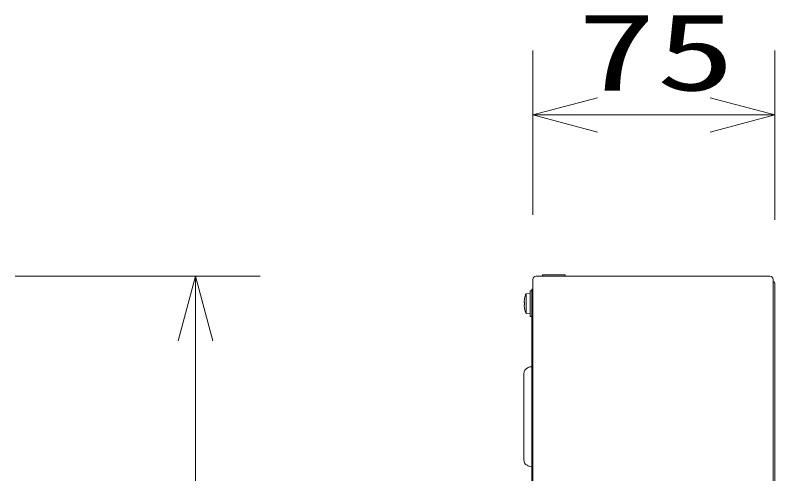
# Model space of a CAD drawing. Units: millimetres on the paper. Extents: x -401 to 401, y -280 to 280.
# Drawn here: x -315.06 to -291.52, y -156.28 to -142.05 of the extents above; entities that cross this region are included whole.
import ezdxf
from ezdxf.enums import TextEntityAlignment as Align

# ---------------------------------------------------------------- set-up
doc = ezdxf.new("R2010")
doc.units = ezdxf.units.MM
doc.layers.add('0-5_GAIKEI', color=4, linetype='Continuous', lineweight=9)
doc.layers.add('0-6_SUNPO', color=7, linetype='Continuous', lineweight=9)
doc.styles.add('ＭＳ ゴシック', font='')
doc.styles.get('ＭＳ ゴシック').set_extended_font_data('MS Gothic')

# ---------------------------------------------------------------- blocks, each defined once
blk = doc.blocks.new('_OPEN30')
at = {"layer": '0-6_SUNPO'}
blk.add_line((0, 0), (-1, 0), dxfattribs=at)
blk.add_lwpolyline([(-1, 0.2679), (0, 0), (-1, -0.2679)], dxfattribs=at)

msp = doc.modelspace()

# ---------------------------------------------------------------- linework, layer by layer
at = {"layer": '0-5_GAIKEI', "color": 7}
for p, q in [((-298.917, -150.146), (-296.267, -150.146)), ((-296.839, -150.146), (-296.839, -150.148)), ((-296.678, -150.146), (-296.678, -150.148)), ((-296.267, -150.146), (-296.267, -150.148)), ((-291.669, -150.148), (-296.267, -150.148)), ((-299.017, -176.546), (-299.017, -150.246)), ((-291.569, -150.307), (-291.569, -150.248)), ((-291.569, -150.248), (-291.569, -176.543)), ((-291.569, -150.248), (-291.569, -176.543)), ((-291.517, -176.396), (-291.517, -150.396))]:
    msp.add_line(p, q, dxfattribs=at)
at = {"layer": '0-5_GAIKEI'}
for p, q in [((-298.017, -150.101), (-298.717, -150.101)), ((-298.717, -150.146), (-298.717, -150.101)), ((-298.017, -150.146), (-298.017, -150.101)), ((-299.097, -150.596), (-299.097, -151.396)), ((-299.042, -150.596), (-299.097, -150.596)), ((-299.042, -150.546), (-299.042, -176.246)), ((-299.017, -150.546), (-299.042, -150.546)), ((-299.27, -150.836), (-299.271, -150.836)), ((-299.227, -150.692), (-299.097, -150.681)), ((-299.227, -150.692), (-299.227, -151.299)), ((-299.27, -150.957), (-299.282, -150.956)), ((-299.27, -151.034), (-299.282, -151.035)), ((-299.271, -151.156), (-299.27, -151.155)), ((-299.227, -151.299), (-299.097, -151.311)), ((-299.042, -151.396), (-299.097, -151.396)), ((-299.042, -152.956), (-299.122, -152.958)), ((-299.292, -155.856), (-299.292, -153.156)), ((-299.017, -153.546), (-299.042, -153.546)), ((-299.017, -153.746), (-299.042, -153.746)), ((-299.017, -153.946), (-299.042, -153.946)), ((-299.042, -156.056), (-299.122, -156.053))]:
    msp.add_line(p, q, dxfattribs=at)
msp.add_circle((-299.282, -150.955), 0.0006, dxfattribs=at)
at = {"layer": '0-5_GAIKEI', "color": 7}
for centre, radius, start, end in [((-298.917, -150.246), 0.1, 90, 180), ((-291.669, -150.248), 0.0999, 359.9858, 90.0142), ((-291.669, -150.248), 0.1, 0.0795, 89.9203), ((-291.617, -150.396), 0.1, 0, 61.7636)]:
    msp.add_arc(centre, radius, start, end, dxfattribs=at)
at = {"layer": '0-5_GAIKEI'}
for centre, radius, start, end in [((-298.488, -150.996), 0.798, 157.6435, 168.4373), ((-299.201, -150.945), 0.0828, 181.227, 182.9649), ((-299.203, -151.046), 0.0807, 176.9458, 178.612), ((-299.161, -151.047), 0.123, 178.7329, 180), ((-299.168, -151.047), 0.116, 178.5883, 180), ((-299.129, -151.047), 0.155, 180, 180.9003), ((-299.036, -151.045), 0.248, 181.8275, 182.7223), ((-298.92, -150.953), 0.364, 175.4573, 176.3208), ((-298.978, -150.949), 0.306, 176.3308, 177.1988), ((-299.021, -150.947), 0.262, 177.1891, 178.0259), ((-299.08, -150.945), 0.203, 178.0212, 178.9394), ((-299.125, -150.944), 0.158, 178.9392, 180), ((-299.16, -150.944), 0.123, 180, 181.264), ((-299.22, -150.946), 0.063, 182.2579, 184.2749), ((-299.233, -150.947), 0.0505, 182.9285, 185.3712), ((-299.256, -150.949), 0.0272, 185.2263, 189.2123), ((-299.246, -150.948), 0.037, 184.222, 186.9484), ((-299.264, -150.95), 0.0194, 186.8437, 190.8724), ((-299.274, -150.952), 0.0093, 188.2697, 198.6909), ((-299.28, -150.954), 0.0028, 180, 213.3143), ((-299.274, -150.952), 0.0088, 190.5814, 197.7414), ((-299.273, -151.039), 0.0098, 161.726, 172.1301), ((-299.275, -151.039), 0.008, 160.0032, 170.9326), ((-299.254, -151.042), 0.0288, 171.1324, 175.0058), ((-299.259, -151.042), 0.0244, 169.9133, 174.6478), ((-299.232, -151.044), 0.0515, 174.8609, 177.1427), ((-299.234, -151.044), 0.0493, 174.453, 177.0119), ((-299.202, -151.046), 0.0814, 177.1171, 178.7611), ((-299.082, -151.046), 0.201, 180.8952, 181.8312), ((-298.97, -151.042), 0.313, 182.715, 183.5932), ((-298.934, -151.039), 0.35, 183.5994, 184.5432), ((-298.893, -150.955), 0.391, 174.3066, 175.4719), ((-299.281, -150.955), 0.0011, 180, 270), ((-299.281, -151.036), 0.0011, 90, 180), ((-299.281, -151.036), 0.001, 90, 180), ((-298.891, -151.036), 0.393, 184.5347, 185.698), ((-298.488, -150.996), 0.798, 191.5627, 202.3565), ((-298.853, -153.495), 0.6, 116.6151, 132.9475), ((-298.897, -153.22), 0.4, 155.7995, 170.793), ((-298.897, -155.792), 0.4, 189.207, 204.2005), ((-298.853, -155.516), 0.6, 227.0525, 243.3849)]:
    msp.add_arc(centre, radius, start, end, dxfattribs=at)
for centre, major_axis, ratio, start_param, end_param in [((-298.491, -150.996), (0, 0.798), 0.996195, 1.369474, 1.471075), ((-298.491, -150.996), (0, -0.798), 0.996195, 4.511066, 4.612667), ((-298.491, -150.996), (0, -0.798), 0.996195, 4.812111, 4.913712), ((-298.491, -150.996), (0, 0.798), 0.996195, 1.670518, 1.772119), ((-298.615, -150.996), (0, -0.757), 0.866025, 4.661515, 4.763263)]:
    msp.add_ellipse(centre, major_axis=major_axis, ratio=ratio, start_param=start_param, end_param=end_param, dxfattribs=at)
at = {"layer": '0-6_SUNPO'}
for p, q in [((-299.017, -148.246), (-299.017, -143.146)), ((-291.517, -148.396), (-291.517, -143.146)), ((-297.017, -145.146), (-293.517, -145.146)), ((-315.058, -150.146), (-307.468, -150.146)), ((-309.468, -152.146), (-309.468, -174.646))]:
    msp.add_line(p, q, dxfattribs=at)

# ---------------------------------------------------------------- block references
at = {"layer": '0-6_SUNPO', "xscale": 2, "yscale": 2}
for p, rotation in [((-299.017, -145.146), 180), ((-309.468, -150.146), 90)]:
    msp.add_blockref('_OPEN30', p, dxfattribs=dict(at, rotation=rotation))
msp.add_blockref('_OPEN30', (-291.517, -145.146), dxfattribs=at)

# ---------------------------------------------------------------- texts
at = {"layer": '0-6_SUNPO', "style": 'ＭＳ ゴシック', "width": 1.5}
msp.add_text('75', height=2.405, dxfattribs=at).set_placement((-297.648, -145.108), align=Align.BOTTOM_LEFT)

doc.saveas('drawing.dxf')
